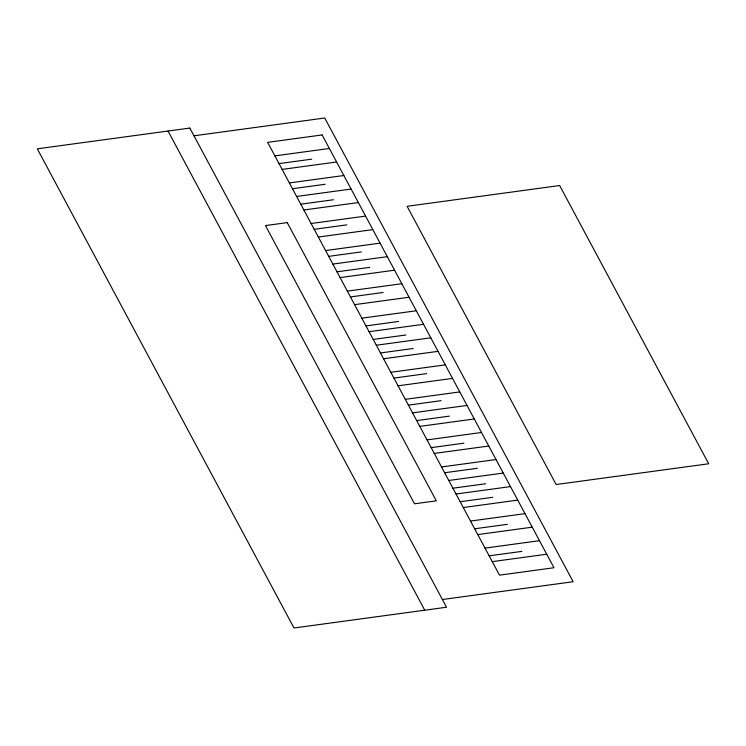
<?xml version="1.0" encoding="UTF-8"?>
<svg xmlns="http://www.w3.org/2000/svg" width="746" height="746" viewBox="0 0 746 746"><rect width="100%" height="100%" fill="white"/><g stroke="black" fill="none" stroke-linecap="round" stroke-linejoin="round"><path stroke-width="1.12" d="M193.979 135.8L324.734 118.008L573.152 581.721L442.406 599.514M274.882 155.886L329.359 148.473M279.023 163.607L311.716 159.159M282.128 169.407L336.605 161.994M289.373 182.929L343.85 175.515M292.479 188.729L325.172 184.281M296.619 196.459L351.096 189.046M300.759 204.19L333.453 199.742M303.864 209.98L358.35 202.567M311.11 223.511L365.596 216.098M314.215 229.302L346.909 224.854M318.355 237.032L372.841 229.619M325.601 250.553L380.087 243.14M328.706 256.354L361.4 251.906M332.847 264.084L387.333 256.671M336.987 271.814L369.68 267.366M340.092 277.605L394.578 270.192M347.338 291.136L401.824 283.722M350.443 296.927L383.136 292.479M354.583 304.657L409.069 297.244M361.829 318.178L416.315 310.765M365.969 325.909L398.662 321.461M369.074 331.709L423.56 324.296M373.214 339.439L405.908 334.991M376.32 345.23L430.806 337.817M380.46 352.961L413.153 348.513M383.565 358.761L438.051 351.347M390.811 372.282L445.297 364.869M393.916 378.082L426.609 373.634M398.056 385.803L452.542 378.39M405.302 399.334L459.788 391.92M408.407 405.125L441.1 400.677M412.547 412.855L467.033 405.442M416.688 420.585L449.381 416.137M419.793 426.386L474.279 418.972M427.038 439.907L481.524 432.493M431.179 447.637L463.872 443.189M434.284 453.428L488.77 446.015M441.529 466.959L496.015 459.545M444.635 472.75L477.328 468.301M448.775 480.48L503.261 473.067M452.915 488.21L485.609 483.762M456.02 494.011L510.506 486.597M460.161 501.732L492.854 497.284M463.275 507.532L517.752 500.118M470.521 521.053L524.997 513.64M474.661 528.783L507.345 524.335M477.766 534.584L532.243 527.17M485.012 548.105L539.489 540.691M489.152 555.835L521.836 551.387M492.257 561.635L546.734 554.222M168.046 131.035L424.754 610.2M189.838 128.07L37.3 148.827L293.999 627.992L446.546 607.235L189.838 128.07M322.113 134.942L267.637 142.355L499.503 575.157L553.98 567.743L322.113 134.942M287.247 222.606L265.455 225.572L414.515 503.802L436.307 500.836L287.247 222.606M559.649 185.54L407.102 206.297L556.162 484.527L708.7 463.77L559.649 185.54"/></g></svg>
